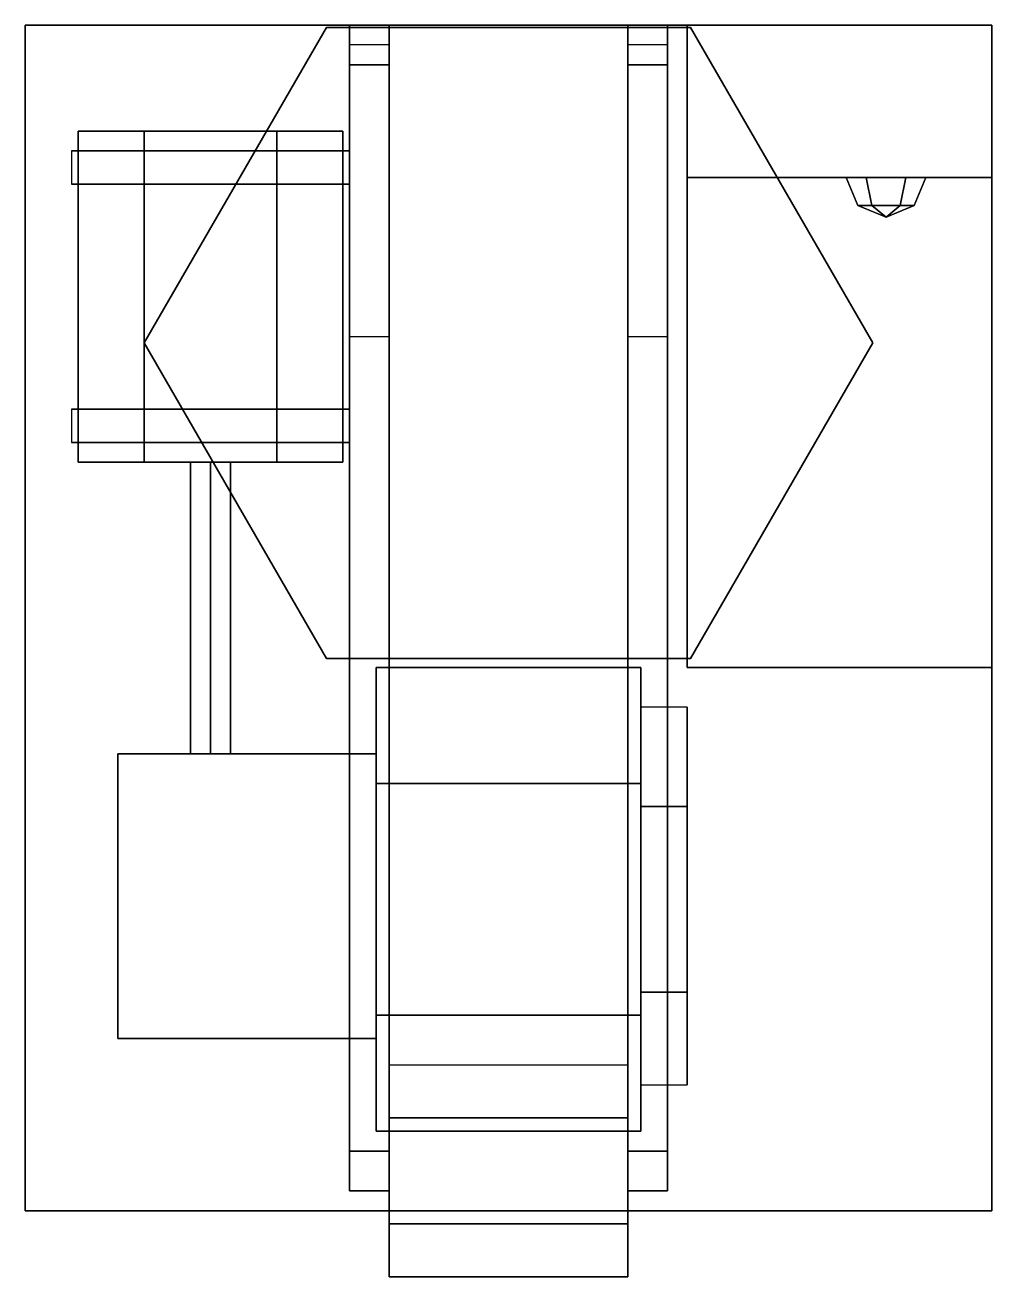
# Model space of a CAD drawing. Extents: x -0.73 to 0.73, y -1.42 to 0.47.
import ezdxf

# ---------------------------------------------------------------- set-up
doc = ezdxf.new("R2010")
doc.units = 0
doc.layers.add('TURRET', color=3, linetype='CONTINUOUS')

msp = doc.modelspace()

# ---------------------------------------------------------------- linework, layer by layer
at = {"layer": 'TURRET'}
for points in [[(-0.73, 0.47, 1.42), (-0.73, 0.47, 1.31), (-0.73, -1.32, 1.31), (-0.73, -1.32, 1.42)], [(0.73, -1.32, 1.42), (0.73, 0.47, 1.42), (-0.73, 0.47, 1.42), (-0.73, -1.32, 1.42)], [(0.73, 0.47, 1.42), (0.73, 0.47, 1.31), (-0.73, 0.47, 1.31), (-0.73, 0.47, 1.42)], [(-0.73, -1.32, 1.31), (-0.73, 0.47, 1.31), (0.73, 0.47, 1.31), (0.73, -1.32, 1.31)], [(-0.275, 0.4663, 1.02), (-0.55, -0.01, 1.02), (-0.55, -0.01, 1.31), (-0.275, 0.4663, 1.31)], [(0.275, 0.4663, 1.02), (-0.275, 0.4663, 1.02), (-0.275, 0.4663, 1.31), (0.275, 0.4663, 1.31)], [(-0.18, 0.47, 2.18), (-0.18, 0.47, 1.42), (-0.24, 0.47, 1.42), (-0.24, 0.47, 2.18)], [(-0.24, 0.47, 1.42), (-0.24, 0, 1.42), (-0.24, 0.41, 2.18), (-0.24, 0.47, 2.18)], [(-0.24, 0.47, 2.18), (-0.24, 0.41, 2.18), (-0.18, 0.41, 2.18), (-0.18, 0.47, 2.18)], [(-0.18, 0.41, 2.18), (-0.18, 0, 1.42), (-0.18, 0.47, 1.42), (-0.18, 0.47, 2.18)], [(0.18, 0.47, 1.42), (0.18, 0, 1.42), (0.18, 0.41, 2.18), (0.18, 0.47, 2.18)], [(0.24, 0.47, 2.18), (0.24, 0.47, 1.42), (0.18, 0.47, 1.42), (0.18, 0.47, 2.18)], [(0.18, 0.47, 2.18), (0.18, 0.41, 2.18), (0.24, 0.41, 2.18), (0.24, 0.47, 2.18)], [(0.24, 0.41, 2.18), (0.24, 0, 1.42), (0.24, 0.47, 1.42), (0.24, 0.47, 2.18)], [(0.27, 0.47, 1.42), (0.27, -0.5, 1.42), (0.27, -0.5, 2), (0.27, 0.47, 2)], [(0.73, 0.47, 2), (0.73, 0.47, 1.42), (0.27, 0.47, 1.42), (0.27, 0.47, 2)], [(0.73, 0.24, 2.55), (0.73, 0.47, 2), (0.27, 0.47, 2), (0.27, 0.24, 2.55)], [(0.27, 0.47, 2), (0.27, -0.5, 2), (0.27, -0.5, 2.55), (0.27, 0.24, 2.55)], [(0.55, -0.01, 1.02), (0.275, 0.4663, 1.02), (0.275, 0.4663, 1.31), (0.55, -0.01, 1.31)], [(0.73, -1.32, 1.31), (0.73, 0.47, 1.31), (0.73, 0.47, 1.42), (0.73, -1.32, 1.42)], [(0.73, -0.5, 2), (0.73, -0.5, 1.42), (0.73, 0.47, 1.42), (0.73, 0.47, 2)], [(0.73, -0.5, 2.55), (0.73, -0.5, 2), (0.73, 0.47, 2), (0.73, 0.24, 2.55)], [(-0.18, -1.23, 3.05), (-0.18, 0.44, 2.16), (-0.24, 0.44, 2.16), (-0.24, -1.23, 3.05)], [(-0.24, 0.44, 2.16), (-0.24, 0.41, 2.13), (-0.24, -1.29, 3.01), (-0.24, -1.23, 3.05)], [(-0.18, -1.29, 3.01), (-0.18, 0.41, 2.13), (-0.18, 0.44, 2.16), (-0.18, -1.23, 3.05)], [(0.18, 0.44, 2.16), (0.18, 0.41, 2.13), (0.18, -1.29, 3.01), (0.18, -1.23, 3.05)], [(0.24, -1.23, 3.05), (0.24, 0.44, 2.16), (0.18, 0.44, 2.16), (0.18, -1.23, 3.05)], [(0.24, -1.29, 3.01), (0.24, 0.41, 2.13), (0.24, 0.44, 2.16), (0.24, -1.23, 3.05)], [(-0.24, 0.41, 2.18), (-0.24, 0, 1.42), (-0.18, 0, 1.42), (-0.18, 0.41, 2.18)], [(-0.24, -1.29, 3.01), (-0.24, 0.41, 2.13), (-0.18, 0.41, 2.13), (-0.18, -1.29, 3.01)], [(0.18, 0.41, 2.18), (0.18, 0, 1.42), (0.24, 0, 1.42), (0.24, 0.41, 2.18)], [(0.18, -1.29, 3.01), (0.18, 0.41, 2.13), (0.24, 0.41, 2.13), (0.24, -1.29, 3.01)], [(-0.55, 0.31, 1.8032), (-0.65, 0.31, 1.63), (-0.65, -0.19, 1.63), (-0.55, -0.19, 1.8032)], [(-0.65, 0.31, 1.63), (-0.55, 0.31, 1.4568), (-0.55, -0.19, 1.4568), (-0.65, -0.19, 1.63)], [(-0.25, 0.31, 1.63), (-0.65, 0.31, 1.63), (-0.55, 0.31, 1.8032), (-0.35, 0.31, 1.8032)], [(-0.35, 0.31, 1.4568), (-0.55, 0.31, 1.4568), (-0.65, 0.31, 1.63), (-0.25, 0.31, 1.63)], [(-0.35, 0.31, 1.8032), (-0.55, 0.31, 1.8032), (-0.55, -0.19, 1.8032), (-0.35, -0.19, 1.8032)], [(-0.55, 0.31, 1.4568), (-0.35, 0.31, 1.4568), (-0.35, -0.19, 1.4568), (-0.55, -0.19, 1.4568)], [(-0.25, 0.31, 1.63), (-0.35, 0.31, 1.8032), (-0.35, -0.19, 1.8032), (-0.25, -0.19, 1.63)], [(-0.35, 0.31, 1.4568), (-0.25, 0.31, 1.63), (-0.25, -0.19, 1.63), (-0.35, -0.19, 1.4568)], [(-0.66, 0.28, 1.42), (-0.66, 0.23, 1.42), (-0.65, 0.23, 1.63), (-0.65, 0.28, 1.63)], [(-0.25, 0.28, 1.63), (-0.24, 0.28, 1.42), (-0.66, 0.28, 1.42), (-0.65, 0.28, 1.63)], [(-0.25, 0.23, 1.63), (-0.24, 0.23, 1.42), (-0.24, 0.28, 1.42), (-0.25, 0.28, 1.63)], [(-0.65, 0.23, 1.63), (-0.66, 0.23, 1.42), (-0.24, 0.23, 1.42), (-0.25, 0.23, 1.63)], [(0.27, 0.24, 2.55), (0.27, -0.5, 2.55), (0.73, -0.5, 2.55), (0.73, 0.24, 2.55)], [(0.5276, 0.1976, 2.6), (0.51, 0.24, 2.6), (0.54, 0.24, 2.548), (0.5488, 0.1976, 2.5633)], [(0.5488, 0.1976, 2.6367), (0.54, 0.24, 2.652), (0.51, 0.24, 2.6), (0.5276, 0.1976, 2.6)], [(0.6, 0.24, 2.652), (0.63, 0.24, 2.6), (0.51, 0.24, 2.6), (0.54, 0.24, 2.652)], [(0.63, 0.24, 2.6), (0.6, 0.24, 2.548), (0.54, 0.24, 2.548), (0.51, 0.24, 2.6)], [(0.5488, 0.1976, 2.5633), (0.54, 0.24, 2.548), (0.6, 0.24, 2.548), (0.5912, 0.1976, 2.5633)], [(0.5912, 0.1976, 2.6367), (0.6, 0.24, 2.652), (0.54, 0.24, 2.652), (0.5488, 0.1976, 2.6367)], [(0.5912, 0.1976, 2.5633), (0.6, 0.24, 2.548), (0.63, 0.24, 2.6), (0.6124, 0.1976, 2.6)], [(0.6124, 0.1976, 2.6), (0.63, 0.24, 2.6), (0.6, 0.24, 2.652), (0.5912, 0.1976, 2.6367)], [(0.57, 0.18, 2.6), (0.5276, 0.1976, 2.6), (0.5488, 0.1976, 2.5633), (0.57, 0.18, 2.6)], [(0.57, 0.18, 2.6), (0.5488, 0.1976, 2.6367), (0.5276, 0.1976, 2.6), (0.57, 0.18, 2.6)], [(0.57, 0.18, 2.6), (0.5488, 0.1976, 2.5633), (0.5912, 0.1976, 2.5633), (0.57, 0.18, 2.6)], [(0.57, 0.18, 2.6), (0.5912, 0.1976, 2.6367), (0.5488, 0.1976, 2.6367), (0.57, 0.18, 2.6)], [(0.57, 0.18, 2.6), (0.5912, 0.1976, 2.5633), (0.6124, 0.1976, 2.6), (0.57, 0.18, 2.6)], [(0.57, 0.18, 2.6), (0.6124, 0.1976, 2.6), (0.5912, 0.1976, 2.6367), (0.57, 0.18, 2.6)], [(-0.55, -0.01, 1.02), (-0.275, -0.4863, 1.02), (-0.275, -0.4863, 1.31), (-0.55, -0.01, 1.31)], [(0.275, -0.4863, 1.02), (0.55, -0.01, 1.02), (0.55, -0.01, 1.31), (0.275, -0.4863, 1.31)], [(-0.25, -0.11, 1.63), (-0.24, -0.11, 1.42), (-0.66, -0.11, 1.42), (-0.65, -0.11, 1.63)], [(-0.66, -0.11, 1.42), (-0.66, -0.16, 1.42), (-0.65, -0.16, 1.63), (-0.65, -0.11, 1.63)], [(-0.25, -0.16, 1.63), (-0.24, -0.16, 1.42), (-0.24, -0.11, 1.42), (-0.25, -0.11, 1.63)], [(-0.65, -0.16, 1.63), (-0.66, -0.16, 1.42), (-0.24, -0.16, 1.42), (-0.25, -0.16, 1.63)], [(-0.35, -0.19, 1.8032), (-0.55, -0.19, 1.8032), (-0.65, -0.19, 1.63), (-0.25, -0.19, 1.63)], [(-0.25, -0.19, 1.63), (-0.65, -0.19, 1.63), (-0.55, -0.19, 1.4568), (-0.35, -0.19, 1.4568)], [(-0.45, -0.19, 1.66), (-0.48, -0.19, 1.63), (-0.48, -0.63, 1.63), (-0.45, -0.63, 1.66)], [(-0.48, -0.19, 1.63), (-0.45, -0.19, 1.6), (-0.45, -0.63, 1.6), (-0.48, -0.63, 1.63)], [(-0.42, -0.19, 1.63), (-0.45, -0.19, 1.66), (-0.45, -0.63, 1.66), (-0.42, -0.63, 1.63)], [(-0.45, -0.19, 1.6), (-0.42, -0.19, 1.63), (-0.42, -0.63, 1.63), (-0.45, -0.63, 1.6)], [(-0.275, -0.4863, 1.02), (0.275, -0.4863, 1.02), (0.275, -0.4863, 1.31), (-0.275, -0.4863, 1.31)], [(0.2, -0.675, 2.0831), (0.2, -0.5, 1.78), (-0.2, -0.5, 1.78), (-0.2, -0.675, 2.0831)], [(0.2, -0.5, 1.78), (0.2, -0.675, 1.4769), (-0.2, -0.675, 1.4769), (-0.2, -0.5, 1.78)], [(-0.2, -1.025, 2.0831), (-0.2, -0.675, 2.0831), (-0.2, -0.5, 1.78), (-0.2, -1.2, 1.78)], [(-0.2, -1.2, 1.78), (-0.2, -0.5, 1.78), (-0.2, -0.675, 1.4769), (-0.2, -1.025, 1.4769)], [(0.2, -1.2, 1.78), (0.2, -0.5, 1.78), (0.2, -0.675, 2.0831), (0.2, -1.025, 2.0831)], [(0.2, -1.025, 1.4769), (0.2, -0.675, 1.4769), (0.2, -0.5, 1.78), (0.2, -1.2, 1.78)], [(0.27, -0.5, 2), (0.27, -0.5, 1.42), (0.73, -0.5, 1.42), (0.73, -0.5, 2)], [(0.27, -0.5, 2.55), (0.27, -0.5, 2), (0.73, -0.5, 2), (0.73, -0.5, 2.55)], [(0.2, -0.56, 1.42), (0.2, -1.13, 1.42), (0.2, -0.99, 1.89), (0.2, -0.71, 1.89)], [(0.27, -0.71, 1.89), (0.27, -0.56, 1.42), (0.2, -0.56, 1.42), (0.2, -0.71, 1.89)], [(0.27, -0.99, 1.89), (0.27, -1.13, 1.42), (0.27, -0.56, 1.42), (0.27, -0.71, 1.89)], [(-0.59, -0.63, 1.42), (-0.59, -1.06, 1.42), (-0.59, -1.06, 1.89), (-0.59, -0.63, 1.89)], [(-0.59, -0.63, 1.89), (-0.59, -1.06, 1.89), (-0.2, -1.06, 1.89), (-0.2, -0.63, 1.89)], [(-0.2, -0.63, 1.89), (-0.2, -0.63, 1.42), (-0.59, -0.63, 1.42), (-0.59, -0.63, 1.89)], [(-0.2, -1.06, 1.89), (-0.2, -1.06, 1.42), (-0.2, -0.63, 1.42), (-0.2, -0.63, 1.89)], [(0.2, -1.025, 2.0831), (0.2, -0.675, 2.0831), (-0.2, -0.675, 2.0831), (-0.2, -1.025, 2.0831)], [(0.2, -0.675, 1.4769), (0.2, -1.025, 1.4769), (-0.2, -1.025, 1.4769), (-0.2, -0.675, 1.4769)], [(0.2, -0.71, 1.89), (0.2, -0.99, 1.89), (0.27, -0.99, 1.89), (0.27, -0.71, 1.89)], [(0.2, -0.99, 1.89), (0.2, -1.13, 1.42), (0.27, -1.13, 1.42), (0.27, -0.99, 1.89)], [(0.2, -1.2, 1.78), (0.2, -1.025, 2.0831), (-0.2, -1.025, 2.0831), (-0.2, -1.2, 1.78)], [(0.2, -1.025, 1.4769), (0.2, -1.2, 1.78), (-0.2, -1.2, 1.78), (-0.2, -1.025, 1.4769)], [(-0.59, -1.06, 1.89), (-0.59, -1.06, 1.42), (-0.2, -1.06, 1.42), (-0.2, -1.06, 1.89)], [(0.18, -1.1, 3.03), (0.18, -1.18, 2.8914), (-0.18, -1.18, 2.8914), (-0.18, -1.1, 3.03)], [(-0.18, -1.34, 3.1686), (-0.18, -1.18, 3.1686), (-0.18, -1.1, 3.03), (-0.18, -1.42, 3.03)], [(-0.18, -1.42, 3.03), (-0.18, -1.1, 3.03), (-0.18, -1.18, 2.8914), (-0.18, -1.34, 2.8914)], [(0.18, -1.42, 3.03), (0.18, -1.1, 3.03), (0.18, -1.18, 3.1686), (0.18, -1.34, 3.1686)], [(0.18, -1.34, 2.8914), (0.18, -1.18, 2.8914), (0.18, -1.1, 3.03), (0.18, -1.42, 3.03)], [(0.18, -1.34, 3.1686), (0.18, -1.18, 3.1686), (-0.18, -1.18, 3.1686), (-0.18, -1.34, 3.1686)], [(0.18, -1.18, 2.8914), (0.18, -1.34, 2.8914), (-0.18, -1.34, 2.8914), (-0.18, -1.18, 2.8914)], [(-0.24, -1.23, 1.42), (-0.24, -1.29, 1.42), (-0.24, -1.29, 3.07), (-0.24, -1.23, 3.07)], [(-0.24, -1.23, 3.07), (-0.24, -1.29, 3.07), (-0.18, -1.29, 3.07), (-0.18, -1.23, 3.07)], [(-0.18, -1.23, 3.07), (-0.18, -1.23, 1.42), (-0.24, -1.23, 1.42), (-0.24, -1.23, 3.07)], [(-0.18, -1.29, 3.07), (-0.18, -1.29, 1.42), (-0.18, -1.23, 1.42), (-0.18, -1.23, 3.07)], [(0.24, -1.23, 3.07), (0.24, -1.23, 1.42), (0.18, -1.23, 1.42), (0.18, -1.23, 3.07)], [(0.18, -1.23, 1.42), (0.18, -1.29, 1.42), (0.18, -1.29, 3.07), (0.18, -1.23, 3.07)], [(0.18, -1.23, 3.07), (0.18, -1.29, 3.07), (0.24, -1.29, 3.07), (0.24, -1.23, 3.07)], [(0.24, -1.29, 3.07), (0.24, -1.29, 1.42), (0.24, -1.23, 1.42), (0.24, -1.23, 3.07)], [(-0.24, -1.29, 3.07), (-0.24, -1.29, 1.42), (-0.18, -1.29, 1.42), (-0.18, -1.29, 3.07)], [(0.18, -1.29, 3.07), (0.18, -1.29, 1.42), (0.24, -1.29, 1.42), (0.24, -1.29, 3.07)], [(-0.73, -1.32, 1.42), (-0.73, -1.32, 1.31), (0.73, -1.32, 1.31), (0.73, -1.32, 1.42)], [(0.18, -1.34, 2.8914), (0.18, -1.42, 3.03), (-0.18, -1.42, 3.03), (-0.18, -1.34, 2.8914)], [(0.18, -1.42, 3.03), (0.18, -1.34, 3.1686), (-0.18, -1.34, 3.1686), (-0.18, -1.42, 3.03)]]:
    msp.add_3dface(points, dxfattribs=at)

doc.saveas('drawing.dxf')
